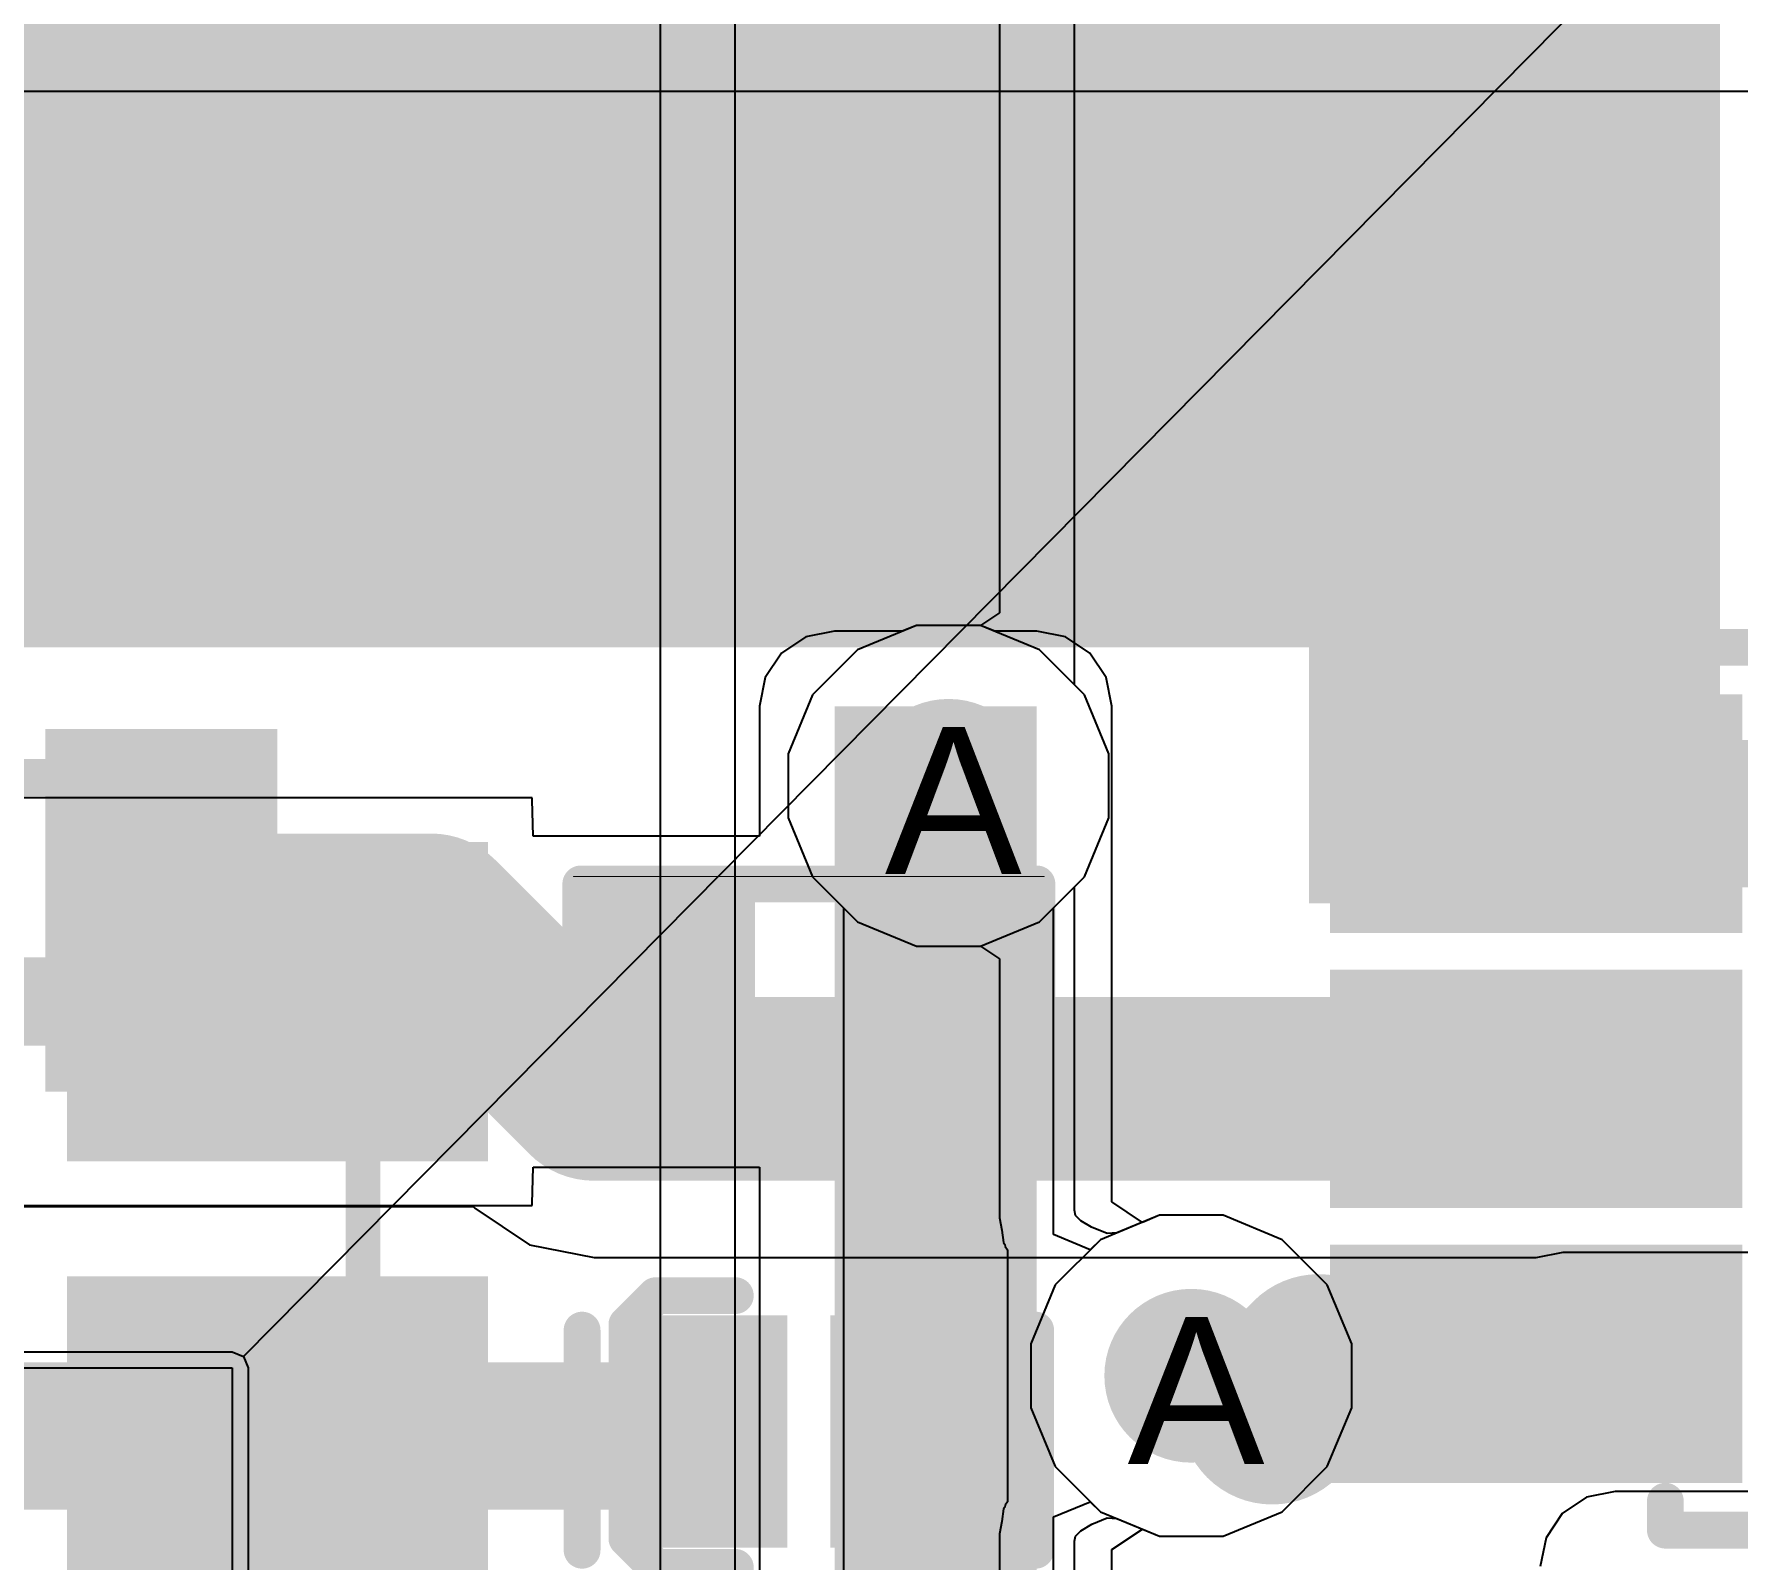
# Model space of a CAD drawing. Header units: inches. Extents: x 0 to 5271, y 0 to 5417.
# Drawn here: x 5.66 to 11.54, y 89.84 to 95.11 of the extents above; entities that cross this region are included whole.
import ezdxf

# ---------------------------------------------------------------- set-up
doc = ezdxf.new("R2010")
doc.units = ezdxf.units.IN
for name, color, linetype in [('Bottom Layer', 5, 'Continuous'), ('Bottom Overlay', 54, 'Continuous'), ('Bottom Paste', 16, 'Continuous'), ('Bottom Solder', 6, 'Continuous'), ('Drill Drawing', 1, 'Continuous'), ('L2_GND1', 16, 'Continuous'), ('L3_SIG1', 76, 'Continuous'), ('L4_PWR', 90, 'Continuous'), ('L5_GND2', 156, 'Continuous'), ('L6_SIG2', 130, 'Continuous'), ('L7_GND3', 216, 'Continuous'), ('Top Layer', 1, 'Continuous'), ('Top Overlay', 2, 'Continuous'), ('Top Paste', 8, 'Continuous'), ('Top Solder', 216, 'Continuous'), ('Via Holes', 16, 'Continuous')]:
    doc.layers.add(name, color=color, linetype=linetype)
doc.styles.add('Arial', font='', dxfattribs={"height": 0.2})
doc.styles.get('Arial').set_extended_font_data('Arial')

# ---------------------------------------------------------------- blocks, each defined once
blk = doc.blocks.new('R___0402_44')
at = {"layer": 'Top Layer'}
for points in [[(-0.6985, -0.3175), (-0.6985, 0.3175), (-0.2413, 0.3175), (-0.2413, -0.3175)], [(0.2413, -0.3175), (0.2413, 0.3175), (0.6985, 0.3175), (0.6985, -0.3175)]]:
    blk.add_hatch(color=1, dxfattribs=at).paths.add_polyline_path(points)
at = {"layer": 'Top Paste'}
for points in [[(-0.6985, -0.3175), (-0.6985, 0.3175), (-0.2413, 0.3175), (-0.2413, -0.3175)], [(0.2413, -0.3175), (0.2413, 0.3175), (0.6985, 0.3175), (0.6985, -0.3175)]]:
    blk.add_hatch(color=8, dxfattribs=at).paths.add_polyline_path(points)
at = {"layer": 'Top Solder'}
for points in [[(-0.7535, -0.3725), (-0.7535, 0.3725), (-0.1863, 0.3725), (-0.1863, -0.3725)], [(0.1863, -0.3725), (0.1863, 0.3725), (0.7535, 0.3725), (0.7535, -0.3725)]]:
    blk.add_hatch(color=216, dxfattribs=at).paths.add_polyline_path(points)
at = {"layer": 'Top Overlay'}
for points in [[(0.7874, 0.4064, 0.127, 0.127, 0), (-0.7874, 0.4064, 0.127, 0.127, 0)], [(-0.7874, 0.4064, 0.127, 0.127, 0), (-0.7874, -0.4064, 0.127, 0.127, 0)], [(0.7874, 0.4064, 0.127, 0.127, 0), (0.7874, -0.4064, 0.127, 0.127, 0)], [(0.7874, -0.4064, 0.127, 0.127, 0), (-0.7874, -0.4064, 0.127, 0.127, 0)], [(0.8128, -0.4318, 0.00323, 0.00323, 0), (-0.8128, -0.4318, 0.00323, 0.00323, 0)]]:
    blk.add_lwpolyline(points, format="xyseb", dxfattribs=at)
for points in [[(-0.8192, 0.4064, 0.0635, 0.0635, 1), (-0.7557, 0.4064, 0.0635, 0.0635, 1)], [(-0.8192, 0.4064, 0.0635, 0.0635, 1), (-0.7557, 0.4064, 0.0635, 0.0635, 1)], [(0.7556, 0.4064, 0.0635, 0.0635, 1), (0.8191, 0.4064, 0.0635, 0.0635, 1)], [(0.7556, 0.4064, 0.0635, 0.0635, 1), (0.8191, 0.4064, 0.0635, 0.0635, 1)], [(-0.8192, -0.4064, 0.0635, 0.0635, 1), (-0.7557, -0.4064, 0.0635, 0.0635, 1)], [(-0.8192, -0.4064, 0.0635, 0.0635, 1), (-0.7557, -0.4064, 0.0635, 0.0635, 1)], [(0.7556, -0.4064, 0.0635, 0.0635, 1), (0.8191, -0.4064, 0.0635, 0.0635, 1)], [(0.7556, -0.4064, 0.0635, 0.0635, 1), (0.8191, -0.4064, 0.0635, 0.0635, 1)], [(-0.8136, -0.4318, 0.00161, 0.00161, 1), (-0.812, -0.4318, 0.00161, 0.00161, 1)], [(0.812, -0.4318, 0.00161, 0.00161, 1), (0.8136, -0.4318, 0.00161, 0.00161, 1)]]:
    blk.add_lwpolyline(points, format="xyseb", close=True, dxfattribs=at)
blk = doc.blocks.new('DFN1006_2L__B__D____________102')
at = {"layer": 'Top Layer'}
for points in [[(-0.525, 0.35), (-0.125, 0.35), (-0.125, -0.35), (-0.525, -0.35)], [(0.125, 0.35), (0.525, 0.35), (0.525, -0.35), (0.125, -0.35)]]:
    blk.add_hatch(color=1, dxfattribs=at).paths.add_polyline_path(points)
at = {"layer": 'Top Paste'}
for points in [[(-0.525, 0.35), (-0.125, 0.35), (-0.125, -0.35), (-0.525, -0.35)], [(0.125, 0.35), (0.525, 0.35), (0.525, -0.35), (0.125, -0.35)]]:
    blk.add_hatch(color=8, dxfattribs=at).paths.add_polyline_path(points)
at = {"layer": 'Top Solder'}
for points in [[(-0.5758, 0.4008), (-0.0742, 0.4008), (-0.0742, -0.4008), (-0.5758, -0.4008)], [(0.0742, 0.4008), (0.5758, 0.4008), (0.5758, -0.4008), (0.0742, -0.4008)]]:
    blk.add_hatch(color=216, dxfattribs=at).paths.add_polyline_path(points)
at = {"layer": 'Top Overlay'}
for points in [[(-0.6283, 0.3692, 0.127, 0.127, 0), (-0.5283, 0.4692, 0.127, 0.127, 0)], [(-0.5283, 0.4692, 0.127, 0.127, 0), (-0.4983, 0.4692, 0.127, 0.127, 0)], [(-0.4983, 0.4692, 0.127, 0.127, 0), (-0.254, 0.4692, 0.127, 0.127, 0)], [(0.254, 0.4692, 0.127, 0.127, 0), (0.4984, 0.4692, 0.127, 0.127, 0)], [(0.4984, 0.4692, 0.127, 0.127, 0), (0.5284, 0.4692, 0.127, 0.127, 0)], [(0.5284, 0.4692, 0.127, 0.127, 0), (0.6284, 0.3692, 0.127, 0.127, 0)], [(-0.7829, -0.41, 0.127, 0.127, 0), (-0.7829, 0.3501, 0.127, 0.127, 0)], [(-0.6283, -0.3691, 0.127, 0.127, 0), (-0.6283, 0.3692, 0.127, 0.127, 0)], [(0.6284, -0.3691, 0.127, 0.127, 0), (0.6284, 0.3692, 0.127, 0.127, 0)], [(0.783, -0.41, 0.127, 0.127, 0), (0.783, 0.3501, 0.127, 0.127, 0)], [(-0.6283, -0.3691, 0.127, 0.127, 0), (-0.5283, -0.4691, 0.127, 0.127, 0)], [(0.5284, -0.4691, 0.127, 0.127, 0), (0.6284, -0.3691, 0.127, 0.127, 0)], [(-0.5283, -0.4691, 0.127, 0.127, 0), (-0.254, -0.4691, 0.127, 0.127, 0)], [(0.254, -0.4691, 0.127, 0.127, 0), (0.5284, -0.4691, 0.127, 0.127, 0)]]:
    blk.add_lwpolyline(points, format="xyseb", dxfattribs=at)
for points in [[(-0.56, 0.4692, 0.0635, 0.0635, 1), (-0.4965, 0.4692, 0.0635, 0.0635, 1)], [(-0.56, 0.4692, 0.0635, 0.0635, 1), (-0.4965, 0.4692, 0.0635, 0.0635, 1)], [(-0.5301, 0.4692, 0.0635, 0.0635, 1), (-0.4666, 0.4692, 0.0635, 0.0635, 1)], [(-0.5301, 0.4692, 0.0635, 0.0635, 1), (-0.4666, 0.4692, 0.0635, 0.0635, 1)], [(-0.2857, 0.4692, 0.0635, 0.0635, 1), (-0.2222, 0.4692, 0.0635, 0.0635, 1)], [(0.2223, 0.4692, 0.0635, 0.0635, 1), (0.2858, 0.4692, 0.0635, 0.0635, 1)], [(0.4666, 0.4692, 0.0635, 0.0635, 1), (0.5301, 0.4692, 0.0635, 0.0635, 1)], [(0.4666, 0.4692, 0.0635, 0.0635, 1), (0.5301, 0.4692, 0.0635, 0.0635, 1)], [(0.4966, 0.4692, 0.0635, 0.0635, 1), (0.5601, 0.4692, 0.0635, 0.0635, 1)], [(0.4966, 0.4692, 0.0635, 0.0635, 1), (0.5601, 0.4692, 0.0635, 0.0635, 1)], [(-0.8147, 0.3501, 0.0635, 0.0635, 1), (-0.7512, 0.3501, 0.0635, 0.0635, 1)], [(-0.6601, 0.3692, 0.0635, 0.0635, 1), (-0.5966, 0.3692, 0.0635, 0.0635, 1)], [(-0.6601, 0.3692, 0.0635, 0.0635, 1), (-0.5966, 0.3692, 0.0635, 0.0635, 1)], [(0.5966, 0.3692, 0.0635, 0.0635, 1), (0.6601, 0.3692, 0.0635, 0.0635, 1)], [(0.5966, 0.3692, 0.0635, 0.0635, 1), (0.6601, 0.3692, 0.0635, 0.0635, 1)], [(0.7512, 0.3501, 0.0635, 0.0635, 1), (0.8147, 0.3501, 0.0635, 0.0635, 1)], [(-0.8147, -0.41, 0.0635, 0.0635, 1), (-0.7512, -0.41, 0.0635, 0.0635, 1)], [(-0.6601, -0.3691, 0.0635, 0.0635, 1), (-0.5966, -0.3691, 0.0635, 0.0635, 1)], [(-0.6601, -0.3691, 0.0635, 0.0635, 1), (-0.5966, -0.3691, 0.0635, 0.0635, 1)], [(0.5966, -0.3691, 0.0635, 0.0635, 1), (0.6601, -0.3691, 0.0635, 0.0635, 1)], [(0.5966, -0.3691, 0.0635, 0.0635, 1), (0.6601, -0.3691, 0.0635, 0.0635, 1)], [(0.7512, -0.41, 0.0635, 0.0635, 1), (0.8147, -0.41, 0.0635, 0.0635, 1)], [(-0.56, -0.4691, 0.0635, 0.0635, 1), (-0.4965, -0.4691, 0.0635, 0.0635, 1)], [(-0.56, -0.4691, 0.0635, 0.0635, 1), (-0.4965, -0.4691, 0.0635, 0.0635, 1)], [(-0.2857, -0.4691, 0.0635, 0.0635, 1), (-0.2222, -0.4691, 0.0635, 0.0635, 1)], [(0.2223, -0.4691, 0.0635, 0.0635, 1), (0.2858, -0.4691, 0.0635, 0.0635, 1)], [(0.4966, -0.4691, 0.0635, 0.0635, 1), (0.5601, -0.4691, 0.0635, 0.0635, 1)], [(0.4966, -0.4691, 0.0635, 0.0635, 1), (0.5601, -0.4691, 0.0635, 0.0635, 1)]]:
    blk.add_lwpolyline(points, format="xyseb", close=True, dxfattribs=at)
blk = doc.blocks.new('P____PAK_SO_8_B_128')
at = {"layer": 'Bottom Layer'}
blk.add_hatch(color=5, dxfattribs=at).paths.add_polyline_path([(-2.5377, 1.555), (-2.5377, 2.255), (-1.3877, 2.255), (-1.3877, 1.555)])
at = {"layer": 'Bottom Paste'}
blk.add_hatch(color=16, dxfattribs=at).paths.add_polyline_path([(-2.5377, 1.555), (-2.5377, 2.255), (-1.3877, 2.255), (-1.3877, 1.555)])
at = {"layer": 'Bottom Solder'}
blk.add_hatch(color=6, dxfattribs=at).paths.add_polyline_path([(-2.5885, 1.5042), (-2.5885, 2.3058), (-1.3369, 2.3058), (-1.3369, 1.5042)])
at = {"layer": 'Bottom Layer'}
for p, q in [((-0.3825, -2.15), (-0.3825, 2.15)), ((-0.3825, 2.15), (2.6675, 2.15))]:
    blk.add_line(p, q, dxfattribs=at)
at = {"layer": 'Bottom Overlay'}
for points in [[(2.8534, 2.601, 0.12, 0.12, 0), (-1.4468, 2.601, 0.12, 0.12, 0)], [(-1.4468, 2.4003, 0.12, 0.12, 0), (-1.4468, 2.601, 0.12, 0.12, 0)]]:
    blk.add_lwpolyline(points, format="xyseb", dxfattribs=at)
for points in [[(-1.4768, 2.601, 0.06, 0.06, 1), (-1.4168, 2.601, 0.06, 0.06, 1)], [(-1.4768, 2.601, 0.06, 0.06, 1), (-1.4168, 2.601, 0.06, 0.06, 1)], [(-1.4768, 2.4003, 0.06, 0.06, 1), (-1.4168, 2.4003, 0.06, 0.06, 1)]]:
    blk.add_lwpolyline(points, format="xyseb", close=True, dxfattribs=at)
at = {"layer": 'Bottom Solder'}
for p, q in [((-0.4214, 2.1889), (-5326.4687, 5267.0555)), ((-0.4375, 2.15), (-0.4214, 2.1889)), ((-0.4214, 2.1889), (-0.3825, 2.205)), ((-0.3825, 2.205), (2.6125, 2.205)), ((-0.4375, -2.15), (-0.4375, 2.15))]:
    blk.add_line(p, q, dxfattribs=at)
blk = doc.blocks.new('TS_1185EC_C_D_B__210')
at = {"layer": 'Top Layer'}
for points in [[(-2.55, 1.2), (-1.3, 1.2), (-1.3, 0.3), (-2.55, 0.3)], [(1.3, 1.2), (2.55, 1.2), (2.55, 0.3), (1.3, 0.3)], [(-2.55, -0.3), (-1.3, -0.3), (-1.3, -1.2), (-2.55, -1.2)], [(1.3, -0.3), (2.55, -0.3), (2.55, -1.2), (1.3, -1.2)]]:
    blk.add_hatch(color=1, dxfattribs=at).paths.add_polyline_path(points)
at = {"layer": 'Top Paste'}
for points in [[(-2.55, 1.2), (-1.3, 1.2), (-1.3, 0.3), (-2.55, 0.3)], [(1.3, 1.2), (2.55, 1.2), (2.55, 0.3), (1.3, 0.3)], [(-2.55, -0.3), (-1.3, -0.3), (-1.3, -1.2), (-2.55, -1.2)], [(1.3, -0.3), (2.55, -0.3), (2.55, -1.2), (1.3, -1.2)]]:
    blk.add_hatch(color=8, dxfattribs=at).paths.add_polyline_path(points)
at = {"layer": 'Top Solder'}
for points in [[(-2.6516, 1.3016), (-1.1984, 1.3016), (-1.1984, 0.1984), (-2.6516, 0.1984)], [(1.1984, 1.3016), (2.6516, 1.3016), (2.6516, 0.1984), (1.1984, 0.1984)], [(-2.6516, -0.1984), (-1.1984, -0.1984), (-1.1984, -1.3016), (-2.6516, -1.3016)], [(1.1984, -0.1984), (2.6516, -0.1984), (2.6516, -1.3016), (1.1984, -1.3016)]]:
    blk.add_hatch(color=216, dxfattribs=at).paths.add_polyline_path(points)
at = {"layer": 'Top Overlay'}
for points in [[(-1.778, 1.524, 0.127, 0.127, 0), (1.778, 1.524, 0.127, 0.127, 0)], [(-2.8448, 0.8636, 0.127, 0.127, 0), (-2.7178, 0.7366, 0.127, 0.127, 0)], [(-2.8448, 0.6096, 0.127, 0.127, 0), (-2.8448, 0.8636, 0.127, 0.127, 0)], [(-2.8448, 0.6096, 0.127, 0.127, 0), (-2.7178, 0.7366, 0.127, 0.127, 0)], [(-1.778, -1.524, 0.127, 0.127, 0), (1.778, -1.524, 0.127, 0.127, 0)]]:
    blk.add_lwpolyline(points, format="xyseb", dxfattribs=at)
for points in [[(-1.8098, 1.524, 0.0635, 0.0635, 1), (-1.7463, 1.524, 0.0635, 0.0635, 1)], [(1.7462, 1.524, 0.0635, 0.0635, 1), (1.8097, 1.524, 0.0635, 0.0635, 1)], [(-2.8766, 0.8636, 0.0635, 0.0635, 1), (-2.8131, 0.8636, 0.0635, 0.0635, 1)], [(-2.8766, 0.8636, 0.0635, 0.0635, 1), (-2.8131, 0.8636, 0.0635, 0.0635, 1)], [(-2.7496, 0.7366, 0.0635, 0.0635, 1), (-2.6861, 0.7366, 0.0635, 0.0635, 1)], [(-2.7496, 0.7366, 0.0635, 0.0635, 1), (-2.6861, 0.7366, 0.0635, 0.0635, 1)], [(-2.8766, 0.6096, 0.0635, 0.0635, 1), (-2.8131, 0.6096, 0.0635, 0.0635, 1)], [(-2.8766, 0.6096, 0.0635, 0.0635, 1), (-2.8131, 0.6096, 0.0635, 0.0635, 1)], [(-1.8098, -1.524, 0.0635, 0.0635, 1), (-1.7463, -1.524, 0.0635, 0.0635, 1)], [(1.7462, -1.524, 0.0635, 0.0635, 1), (1.8097, -1.524, 0.0635, 0.0635, 1)]]:
    blk.add_lwpolyline(points, format="xyseb", close=True, dxfattribs=at)
blk = doc.blocks.new('SOT_23_6_B_269')
at = {"layer": 'Bottom Layer'}
for points in [[(-1.92, 1.26), (-0.7, 1.26), (-0.7, 0.64), (-1.92, 0.64)], [(0.7, 1.26), (1.92, 1.26), (1.92, 0.64), (0.7, 0.64)], [(-1.92, 0.31), (-0.7, 0.31), (-0.7, -0.31), (-1.92, -0.31)], [(0.7, 0.31), (1.92, 0.31), (1.92, -0.31), (0.7, -0.31)], [(-1.92, -0.64), (-0.7, -0.64), (-0.7, -1.26), (-1.92, -1.26)], [(0.7, -0.64), (1.92, -0.64), (1.92, -1.26), (0.7, -1.26)]]:
    blk.add_hatch(color=5, dxfattribs=at).paths.add_polyline_path(points)
at = {"layer": 'Bottom Paste'}
for points in [[(-1.92, 1.26), (-0.7, 1.26), (-0.7, 0.64), (-1.92, 0.64)], [(0.7, 1.26), (1.92, 1.26), (1.92, 0.64), (0.7, 0.64)], [(-1.92, 0.31), (-0.7, 0.31), (-0.7, -0.31), (-1.92, -0.31)], [(0.7, 0.31), (1.92, 0.31), (1.92, -0.31), (0.7, -0.31)], [(-1.92, -0.64), (-0.7, -0.64), (-0.7, -1.26), (-1.92, -1.26)], [(0.7, -0.64), (1.92, -0.64), (1.92, -1.26), (0.7, -1.26)]]:
    blk.add_hatch(color=16, dxfattribs=at).paths.add_polyline_path(points)
at = {"layer": 'Bottom Solder'}
for points in [[(-2.0216, 1.3616), (-0.5984, 1.3616), (-0.5984, 0.5384), (-2.0216, 0.5384)], [(0.5984, 1.3616), (2.0216, 1.3616), (2.0216, 0.5384), (0.5984, 0.5384)], [(-2.0216, 0.4116), (-0.5984, 0.4116), (-0.5984, -0.4116), (-2.0216, -0.4116)], [(0.5984, 0.4116), (2.0216, 0.4116), (2.0216, -0.4116), (0.5984, -0.4116)], [(-2.0216, -0.5384), (-0.5984, -0.5384), (-0.5984, -1.3616), (-2.0216, -1.3616)], [(0.5984, -0.5384), (2.0216, -0.5384), (2.0216, -1.3616), (0.5984, -1.3616)]]:
    blk.add_hatch(color=6, dxfattribs=at).paths.add_polyline_path(points)
at = {"layer": 'Bottom Overlay'}
for points in [[(0.8636, 1.524, 0.127, 0.127, 0), (-0.889, 1.524, 0.127, 0.127, 0)], [(-0.889, 1.524, 0.127, 0.127, 0), (-0.889, 1.424, 0.127, 0.127, 0)], [(0.8636, 1.524, 0.127, 0.127, 0), (0.8636, 1.424, 0.127, 0.127, 0)], [(-2.0574, -0.9652, 0.127, 0.127, 0), (-2.1844, -0.8382, 0.127, 0.127, 0)], [(-2.1844, -0.8382, 0.127, 0.127, 0), (-2.1844, -1.0922, 0.127, 0.127, 0)], [(-2.0574, -0.9652, 0.127, 0.127, 0), (-2.1844, -1.0922, 0.127, 0.127, 0)], [(-0.889, -1.424, 0.127, 0.127, 0), (-0.889, -1.524, 0.127, 0.127, 0)], [(0.8636, -1.424, 0.127, 0.127, 0), (0.8636, -1.524, 0.127, 0.127, 0)], [(0.8636, -1.524, 0.127, 0.127, 0), (-0.889, -1.524, 0.127, 0.127, 0)]]:
    blk.add_lwpolyline(points, format="xyseb", dxfattribs=at)
for points in [[(-0.9208, 1.524, 0.0635, 0.0635, 1), (-0.8573, 1.524, 0.0635, 0.0635, 1)], [(-0.9208, 1.524, 0.0635, 0.0635, 1), (-0.8573, 1.524, 0.0635, 0.0635, 1)], [(0.8318, 1.524, 0.0635, 0.0635, 1), (0.8953, 1.524, 0.0635, 0.0635, 1)], [(0.8318, 1.524, 0.0635, 0.0635, 1), (0.8953, 1.524, 0.0635, 0.0635, 1)], [(-0.9208, 1.424, 0.0635, 0.0635, 1), (-0.8573, 1.424, 0.0635, 0.0635, 1)], [(0.8318, 1.424, 0.0635, 0.0635, 1), (0.8953, 1.424, 0.0635, 0.0635, 1)], [(-2.2162, -0.8382, 0.0635, 0.0635, 1), (-2.1527, -0.8382, 0.0635, 0.0635, 1)], [(-2.2162, -0.8382, 0.0635, 0.0635, 1), (-2.1527, -0.8382, 0.0635, 0.0635, 1)], [(-2.0892, -0.9652, 0.0635, 0.0635, 1), (-2.0257, -0.9652, 0.0635, 0.0635, 1)], [(-2.0892, -0.9652, 0.0635, 0.0635, 1), (-2.0257, -0.9652, 0.0635, 0.0635, 1)], [(-2.2162, -1.0922, 0.0635, 0.0635, 1), (-2.1527, -1.0922, 0.0635, 0.0635, 1)], [(-2.2162, -1.0922, 0.0635, 0.0635, 1), (-2.1527, -1.0922, 0.0635, 0.0635, 1)], [(-0.9208, -1.424, 0.0635, 0.0635, 1), (-0.8573, -1.424, 0.0635, 0.0635, 1)], [(0.8318, -1.424, 0.0635, 0.0635, 1), (0.8953, -1.424, 0.0635, 0.0635, 1)], [(-0.9208, -1.524, 0.0635, 0.0635, 1), (-0.8573, -1.524, 0.0635, 0.0635, 1)], [(-0.9208, -1.524, 0.0635, 0.0635, 1), (-0.8573, -1.524, 0.0635, 0.0635, 1)], [(0.8318, -1.524, 0.0635, 0.0635, 1), (0.8953, -1.524, 0.0635, 0.0635, 1)], [(0.8318, -1.524, 0.0635, 0.0635, 1), (0.8953, -1.524, 0.0635, 0.0635, 1)]]:
    blk.add_lwpolyline(points, format="xyseb", close=True, dxfattribs=at)
blk = doc.blocks.new('CAP_0805_B_317')
at = {"layer": 'Bottom Layer'}
for points in [[(-1.524, 0.762), (-0.508, 0.762), (-0.508, -0.762), (-1.524, -0.762)], [(0.508, 0.762), (1.524, 0.762), (1.524, -0.762), (0.508, -0.762)]]:
    blk.add_hatch(color=5, dxfattribs=at).paths.add_polyline_path(points)
at = {"layer": 'Bottom Paste'}
for points in [[(-1.524, 0.762), (-0.508, 0.762), (-0.508, -0.762), (-1.524, -0.762)], [(0.508, 0.762), (1.524, 0.762), (1.524, -0.762), (0.508, -0.762)]]:
    blk.add_hatch(color=16, dxfattribs=at).paths.add_polyline_path(points)
at = {"layer": 'Bottom Solder'}
for points in [[(-1.594, 0.832), (-0.438, 0.832), (-0.438, -0.832), (-1.594, -0.832)], [(0.438, 0.832), (1.594, 0.832), (1.594, -0.832), (0.438, -0.832)]]:
    blk.add_hatch(color=6, dxfattribs=at).paths.add_polyline_path(points)
at = {"layer": 'Bottom Overlay'}
for points in [[(-1.6256, 0.8636, 0.127, 0.127, 0), (-1.6256, -0.8636, 0.127, 0.127, 0)], [(-0.6096, 0.8636, 0.127, 0.127, 0), (-1.6256, 0.8636, 0.127, 0.127, 0)], [(1.6256, 0.8636, 0.127, 0.127, 0), (0.6096, 0.8636, 0.127, 0.127, 0)], [(1.6256, 0.8636, 0.127, 0.127, 0), (1.6256, -0.8636, 0.127, 0.127, 0)], [(-0.6096, -0.8636, 0.127, 0.127, 0), (-1.6256, -0.8636, 0.127, 0.127, 0)], [(1.6256, -0.8636, 0.127, 0.127, 0), (0.6096, -0.8636, 0.127, 0.127, 0)]]:
    blk.add_lwpolyline(points, format="xyseb", dxfattribs=at)
for points in [[(-1.6573, 0.8636, 0.0635, 0.0635, 1), (-1.5938, 0.8636, 0.0635, 0.0635, 1)], [(-1.6573, 0.8636, 0.0635, 0.0635, 1), (-1.5938, 0.8636, 0.0635, 0.0635, 1)], [(-0.6413, 0.8636, 0.0635, 0.0635, 1), (-0.5778, 0.8636, 0.0635, 0.0635, 1)], [(0.5779, 0.8636, 0.0635, 0.0635, 1), (0.6414, 0.8636, 0.0635, 0.0635, 1)], [(1.5939, 0.8636, 0.0635, 0.0635, 1), (1.6574, 0.8636, 0.0635, 0.0635, 1)], [(1.5939, 0.8636, 0.0635, 0.0635, 1), (1.6574, 0.8636, 0.0635, 0.0635, 1)], [(-1.6573, -0.8636, 0.0635, 0.0635, 1), (-1.5938, -0.8636, 0.0635, 0.0635, 1)], [(-1.6573, -0.8636, 0.0635, 0.0635, 1), (-1.5938, -0.8636, 0.0635, 0.0635, 1)], [(-0.6413, -0.8636, 0.0635, 0.0635, 1), (-0.5778, -0.8636, 0.0635, 0.0635, 1)], [(0.5779, -0.8636, 0.0635, 0.0635, 1), (0.6414, -0.8636, 0.0635, 0.0635, 1)], [(1.5939, -0.8636, 0.0635, 0.0635, 1), (1.6574, -0.8636, 0.0635, 0.0635, 1)], [(1.5939, -0.8636, 0.0635, 0.0635, 1), (1.6574, -0.8636, 0.0635, 0.0635, 1)]]:
    blk.add_lwpolyline(points, format="xyseb", close=True, dxfattribs=at)
blk = doc.blocks.new('SMB_B__D___________B_562')
at = {"layer": 'Bottom Layer'}
blk.add_hatch(color=5, dxfattribs=at).paths.add_polyline_path([(3.7, 1.2), (3.7, -1.2), (0.9, -1.2), (0.9, 1.2)])
at = {"layer": 'Bottom Paste'}
blk.add_hatch(color=16, dxfattribs=at).paths.add_polyline_path([(3.7, 1.2), (3.7, -1.2), (0.9, -1.2), (0.9, 1.2)])
at = {"layer": 'Bottom Solder'}
blk.add_hatch(color=6, dxfattribs=at).paths.add_polyline_path([(3.8016, 1.3016), (3.8016, -1.3016), (0.7984, -1.3016), (0.7984, 1.3016)])
at = {"layer": 'Bottom Overlay'}
for points in [[(2.3876, 1.8542, 0.127, 0.127, 0), (-2.2098, 1.8542, 0.127, 0.127, 0)], [(2.3902, 1.397, 0.127, 0.127, 0), (2.3902, 1.8542, 0.127, 0.127, 0)], [(2.3902, -1.8542, 0.127, 0.127, 0), (2.3902, -1.397, 0.127, 0.127, 0)], [(2.3876, -1.8542, 0.127, 0.127, 0), (-2.2098, -1.8542, 0.127, 0.127, 0)]]:
    blk.add_lwpolyline(points, format="xyseb", dxfattribs=at)
for points in [[(2.3558, 1.8542, 0.0635, 0.0635, 1), (2.4193, 1.8542, 0.0635, 0.0635, 1)], [(2.3584, 1.8542, 0.0635, 0.0635, 1), (2.4219, 1.8542, 0.0635, 0.0635, 1)], [(2.3584, 1.397, 0.0635, 0.0635, 1), (2.4219, 1.397, 0.0635, 0.0635, 1)], [(2.3584, -1.397, 0.0635, 0.0635, 1), (2.4219, -1.397, 0.0635, 0.0635, 1)], [(2.3558, -1.8542, 0.0635, 0.0635, 1), (2.4193, -1.8542, 0.0635, 0.0635, 1)], [(2.3584, -1.8542, 0.0635, 0.0635, 1), (2.4219, -1.8542, 0.0635, 0.0635, 1)]]:
    blk.add_lwpolyline(points, format="xyseb", close=True, dxfattribs=at)

msp = doc.modelspace()

# ---------------------------------------------------------------- hatches: boundary and pattern name
at = {"layer": 'Bottom Layer'}
for points in [[(10.0584, 92.1054), (11.4778, 92.1054), (11.4778, 97.2014), (10.0584, 97.2014)], [(1.936, 93.1164), (11.4359, 93.1164), (11.4359, 97.1506), (1.936, 97.1506)], [(4.826, 92.9894), (10.5842, 92.9894), (10.5842, 94.1551), (4.826, 94.1551)]]:
    msp.add_hatch(color=5, dxfattribs=at).paths.add_polyline_path(points)
h = msp.add_hatch(color=5, dxfattribs=at)
edge = h.paths.add_edge_path()
edge.add_arc((8.8138, 92.5116), 0.3, 0, 360)
h = msp.add_hatch(color=5, dxfattribs=at)
edge = h.paths.add_edge_path()
edge.add_arc((9.6519, 90.4746), 0.3, 0, 360)
at = {"layer": 'L2_GND1'}
h = msp.add_hatch(color=16, dxfattribs=at)
edge = h.paths.add_edge_path()
edge.add_arc((8.8138, 92.5116), 0.3, 0, 360)
h = msp.add_hatch(color=16, dxfattribs=at)
edge = h.paths.add_edge_path()
edge.add_arc((9.6519, 90.4746), 0.3, 0, 360)
at = {"layer": 'L3_SIG1'}
h = msp.add_hatch(color=76, dxfattribs=at)
edge = h.paths.add_edge_path()
edge.add_arc((8.8138, 92.5116), 0.3, 0, 360)
h = msp.add_hatch(color=76, dxfattribs=at)
edge = h.paths.add_edge_path()
edge.add_arc((9.6519, 90.4746), 0.3, 0, 360)
at = {"layer": 'L4_PWR'}
h = msp.add_hatch(color=90, dxfattribs=at)
edge = h.paths.add_edge_path()
edge.add_arc((8.8138, 92.5116), 0.3, 0, 360)
h = msp.add_hatch(color=90, dxfattribs=at)
edge = h.paths.add_edge_path()
edge.add_arc((9.6519, 90.4746), 0.3, 0, 360)
at = {"layer": 'L5_GND2'}
h = msp.add_hatch(color=156, dxfattribs=at)
edge = h.paths.add_edge_path()
edge.add_arc((8.8138, 92.5116), 0.3, 0, 360)
h = msp.add_hatch(color=156, dxfattribs=at)
edge = h.paths.add_edge_path()
edge.add_arc((9.6519, 90.4746), 0.3, 0, 360)
at = {"layer": 'L6_SIG2'}
h = msp.add_hatch(color=130, dxfattribs=at)
edge = h.paths.add_edge_path()
edge.add_arc((8.8138, 92.5116), 0.3, 0, 360)
h = msp.add_hatch(color=130, dxfattribs=at)
edge = h.paths.add_edge_path()
edge.add_arc((9.6519, 90.4746), 0.3, 0, 360)
at = {"layer": 'L7_GND3'}
h = msp.add_hatch(color=216, dxfattribs=at)
edge = h.paths.add_edge_path()
edge.add_arc((8.8138, 92.5116), 0.3, 0, 360)
h = msp.add_hatch(color=216, dxfattribs=at)
edge = h.paths.add_edge_path()
edge.add_arc((9.6519, 90.4746), 0.3, 0, 360)
at = {"layer": 'Top Layer'}
msp.add_hatch(color=1, dxfattribs=at).paths.add_polyline_path([(8.4206, 87.6637), (9.1186, 87.6637), (9.1186, 92.7862), (8.4206, 92.7862)])
h = msp.add_hatch(color=1, dxfattribs=at)
edge = h.paths.add_edge_path()
edge.add_arc((8.8138, 92.5116), 0.3, 0, 360)
h = msp.add_hatch(color=1, dxfattribs=at)
edge = h.paths.add_edge_path()
edge.add_arc((9.6519, 90.4746), 0.3, 0, 360)
at = {"layer": 'Via Holes'}
h = msp.add_hatch(color=7, dxfattribs=at)
edge = h.paths.add_edge_path()
edge.add_arc((8.8138, 92.5116), 0.15, 0, 360)
h = msp.add_hatch(color=7, dxfattribs=at)
edge = h.paths.add_edge_path()
edge.add_arc((9.6519, 90.4746), 0.15, 0, 360)

# ---------------------------------------------------------------- linework, layer by layer
at = {"layer": 'Bottom Layer'}
for p, q in [((1.27, 91.0594), (7.1736, 91.0583)), ((7.1736, 91.0583), (7.1785, 91.0534)), ((7.1785, 91.0534), (7.3675, 90.9271)), ((7.3675, 90.9271), (7.5905, 90.8827)), ((10.8424, 90.8827), (10.9364, 90.9014)), ((10.9364, 90.9014), (11.6345, 90.9014)), ((7.5905, 90.8827), (10.8424, 90.8827))]:
    msp.add_line(p, q, dxfattribs=at)
for points in [[(7.1058, 93.8412, 0.508, 0.508, 0), (8.0518, 94.7872, 0.508, 0.508, 0)], [(8.0518, 94.7872, 0.508, 0.508, 0), (8.0518, 94.8042, 0.508, 0.508, 0)], [(10.8424, 92.4154, 0.508, 0.508, 0), (11.8548, 92.4154, 0.508, 0.508, 0)], [(6.096, 92.0619, 0.635, 0.635, 0), (6.096, 92.0819, 0.635, 0.635, 0)], [(6.096, 92.0619, 0.635, 0.635, 0), (6.1285, 92.0294, 0.635, 0.635, 0)], [(6.1285, 92.0294, 0.635, 0.635, 0), (7.0265, 92.0294, 0.635, 0.635, 0)], [(7.0265, 92.0294, 0.635, 0.635, 0), (7.5905, 91.4654, 0.635, 0.635, 0)], [(7.5905, 91.4654, 0.635, 0.635, 0), (10.8424, 91.4654, 0.635, 0.635, 0)], [(9.9313, 90.3476, 0.635, 0.635, 0), (10.0916, 90.5079, 0.635, 0.635, 0)]]:
    msp.add_lwpolyline(points, format="xyseb", dxfattribs=at)
for points in [[(7.9248, 94.8042, 0.254, 0.254, 1), (8.1788, 94.8042, 0.254, 0.254, 1)], [(7.9248, 94.7872, 0.254, 0.254, 1), (8.1788, 94.7872, 0.254, 0.254, 1)], [(7.9248, 94.7872, 0.254, 0.254, 1), (8.1788, 94.7872, 0.254, 0.254, 1)], [(6.9788, 93.8412, 0.254, 0.254, 1), (7.2328, 93.8412, 0.254, 0.254, 1)], [(10.7154, 92.4154, 0.254, 0.254, 1), (10.9694, 92.4154, 0.254, 0.254, 1)], [(5.9372, 92.0819, 0.3175, 0.3175, 1), (6.2547, 92.0819, 0.3175, 0.3175, 1)], [(5.9372, 92.0619, 0.3175, 0.3175, 1), (6.2547, 92.0619, 0.3175, 0.3175, 1)], [(5.9372, 92.0619, 0.3175, 0.3175, 1), (6.2547, 92.0619, 0.3175, 0.3175, 1)], [(5.9698, 92.0294, 0.3175, 0.3175, 1), (6.2873, 92.0294, 0.3175, 0.3175, 1)], [(5.9698, 92.0294, 0.3175, 0.3175, 1), (6.2873, 92.0294, 0.3175, 0.3175, 1)], [(6.8677, 92.0294, 0.3175, 0.3175, 1), (7.1852, 92.0294, 0.3175, 0.3175, 1)], [(6.8677, 92.0294, 0.3175, 0.3175, 1), (7.1852, 92.0294, 0.3175, 0.3175, 1)], [(7.4318, 91.4654, 0.3175, 0.3175, 1), (7.7493, 91.4654, 0.3175, 0.3175, 1)], [(7.4318, 91.4654, 0.3175, 0.3175, 1), (7.7493, 91.4654, 0.3175, 0.3175, 1)], [(10.6836, 91.4654, 0.3175, 0.3175, 1), (11.0011, 91.4654, 0.3175, 0.3175, 1)], [(9.9329, 90.5079, 0.3175, 0.3175, 1), (10.2504, 90.5079, 0.3175, 0.3175, 1)], [(9.7726, 90.3476, 0.3175, 0.3175, 1), (10.0901, 90.3476, 0.3175, 0.3175, 1)]]:
    msp.add_lwpolyline(points, format="xyseb", close=True, dxfattribs=at)
at = {"layer": 'L2_GND1'}
for p, q in [((8.7036, 93.0656), (8.5, 92.9813)), ((8.924, 93.0656), (8.7036, 93.0656)), ((9.1276, 92.9813), (8.924, 93.0656)), ((8.5, 92.9813), (8.3441, 92.8254)), ((9.2835, 92.8254), (9.1276, 92.9813)), ((8.3441, 92.8254), (8.2598, 92.6218)), ((9.3678, 92.6218), (9.2835, 92.8254)), ((8.2598, 92.6218), (8.2598, 92.4014)), ((9.3678, 92.4014), (9.3678, 92.6218)), ((8.2598, 92.4014), (8.3441, 92.1978)), ((9.2835, 92.1978), (9.3678, 92.4014)), ((8.3441, 92.1978), (8.5, 92.042)), ((9.1276, 92.042), (9.2835, 92.1978)), ((8.5, 92.042), (8.7036, 91.9576)), ((8.924, 91.9576), (9.1276, 92.042)), ((8.7036, 91.9576), (8.924, 91.9576)), ((9.5417, 91.0286), (9.3381, 90.9443)), ((9.7621, 91.0286), (9.5417, 91.0286)), ((9.9658, 90.9443), (9.7621, 91.0286)), ((9.3381, 90.9443), (9.1823, 90.7884)), ((10.1216, 90.7884), (9.9658, 90.9443)), ((9.1823, 90.7884), (9.0979, 90.5848)), ((10.2059, 90.5848), (10.1216, 90.7884)), ((9.0979, 90.5848), (9.0979, 90.3644)), ((10.2059, 90.3644), (10.2059, 90.5848)), ((9.0979, 90.3644), (9.1823, 90.1608)), ((10.1216, 90.1608), (10.2059, 90.3644)), ((9.1823, 90.1608), (9.3381, 90.0049)), ((9.9658, 90.0049), (10.1216, 90.1608)), ((9.3381, 90.0049), (9.5417, 89.9206)), ((9.7621, 89.9206), (9.9658, 90.0049)), ((9.5417, 89.9206), (9.7621, 89.9206))]:
    msp.add_line(p, q, dxfattribs=at)
at = {"layer": 'L3_SIG1'}
for p, q in [((7.8183, 100.2283), (7.8183, 83.0244)), ((8.0772, 83.0244), (8.0772, 100.2283)), ((8.7036, 93.0656), (8.5, 92.9813)), ((8.924, 93.0656), (8.7036, 93.0656)), ((9.1276, 92.9813), (8.924, 93.0656)), ((8.5, 92.9813), (8.3441, 92.8254)), ((9.2835, 92.8254), (9.1276, 92.9813)), ((8.3441, 92.8254), (8.2598, 92.6218)), ((9.3678, 92.6218), (9.2835, 92.8254)), ((8.2598, 92.6218), (8.2598, 92.4014)), ((9.3678, 92.4014), (9.3678, 92.6218)), ((8.2598, 92.4014), (8.3441, 92.1978)), ((9.2835, 92.1978), (9.3678, 92.4014)), ((8.3441, 92.1978), (8.5, 92.042)), ((9.1276, 92.042), (9.2835, 92.1978)), ((8.5, 92.042), (8.7036, 91.9576)), ((8.924, 91.9576), (9.1276, 92.042)), ((8.7036, 91.9576), (8.924, 91.9576)), ((9.5417, 91.0286), (9.3381, 90.9443)), ((9.7621, 91.0286), (9.5417, 91.0286)), ((9.9658, 90.9443), (9.7621, 91.0286)), ((9.3381, 90.9443), (9.1823, 90.7884)), ((10.1216, 90.7884), (9.9658, 90.9443)), ((9.1823, 90.7884), (9.0979, 90.5848)), ((10.2059, 90.5848), (10.1216, 90.7884)), ((9.0979, 90.5848), (9.0979, 90.3644)), ((10.2059, 90.3644), (10.2059, 90.5848)), ((9.0979, 90.3644), (9.1823, 90.1608)), ((10.1216, 90.1608), (10.2059, 90.3644)), ((9.1823, 90.1608), (9.3381, 90.0049)), ((9.9658, 90.0049), (10.1216, 90.1608)), ((9.3381, 90.0049), (9.5417, 89.9206)), ((9.7621, 89.9206), (9.9658, 90.0049)), ((9.5417, 89.9206), (9.7621, 89.9206))]:
    msp.add_line(p, q, dxfattribs=at)
at = {"layer": 'L4_PWR'}
for p, q in [((9.2484, 92.8605), (9.2484, 98.7044)), ((8.9894, 98.425), (8.9894, 93.1093)), ((8.7036, 93.0656), (8.5, 92.9813)), ((8.924, 93.0656), (8.7036, 93.0656)), ((8.9894, 93.1093), (8.924, 93.0656)), ((8.5, 92.9813), (8.3441, 92.8254)), ((9.2835, 92.8254), (9.2484, 92.8605)), ((8.3441, 92.8254), (8.2598, 92.6218)), ((9.3678, 92.6218), (9.2835, 92.8254)), ((8.2598, 92.6218), (8.2598, 92.4014)), ((9.3678, 92.4014), (9.3678, 92.6218)), ((8.2598, 92.4014), (8.3441, 92.1978)), ((9.2835, 92.1978), (9.3678, 92.4014)), ((8.3441, 92.1978), (8.5, 92.042)), ((9.2484, 92.1627), (9.2835, 92.1978)), ((9.2484, 91.046), (9.2484, 92.1627)), ((8.5, 92.042), (8.7036, 91.9576)), ((8.7036, 91.9576), (8.924, 91.9576)), ((8.924, 91.9576), (8.9894, 91.9139)), ((8.9894, 91.9139), (8.9894, 91.0204)), ((8.9894, 91.0204), (8.9979, 90.9776)), ((9.2519, 91.0281), (9.2484, 91.046)), ((9.2706, 91.01), (9.2519, 91.0281)), ((9.308, 90.9877), (9.2706, 91.01)), ((9.5417, 91.0286), (9.3948, 90.9677)), ((9.7621, 91.0286), (9.5417, 91.0286)), ((9.9658, 90.9443), (9.7621, 91.0286)), ((8.9979, 90.9776), (9.0042, 90.9343)), ((9.3621, 90.9657), (9.308, 90.9877)), ((9.3948, 90.9677), (9.3621, 90.9657)), ((9.0042, 90.9343), (9.0077, 90.9282)), ((9.0077, 90.9282), (9.0091, 90.9213)), ((9.0091, 90.9213), (9.017, 90.9095)), ((9.017, 90.9095), (9.017, 90.0397)), ((10.1216, 90.7884), (9.9658, 90.9443)), ((10.2059, 90.5848), (10.1216, 90.7884)), ((10.2059, 90.3644), (10.2059, 90.5848)), ((10.1216, 90.1608), (10.2059, 90.3644)), ((9.9658, 90.0049), (10.1216, 90.1608)), ((9.0042, 90.0149), (8.9979, 89.9716)), ((9.0077, 90.021), (9.0042, 90.0149)), ((9.0091, 90.0279), (9.0077, 90.021)), ((9.017, 90.0397), (9.0091, 90.0279)), ((8.9979, 89.9716), (8.9894, 89.9288)), ((9.2706, 89.9392), (9.3082, 89.9616)), ((9.3082, 89.9616), (9.3621, 89.9835)), ((9.3621, 89.9835), (9.3948, 89.9815)), ((9.3948, 89.9815), (9.5417, 89.9206)), ((9.7621, 89.9206), (9.9658, 90.0049)), ((8.9894, 89.9288), (8.9894, 85.9806)), ((9.2484, 89.9032), (9.2519, 89.9211)), ((9.2484, 85.9806), (9.2484, 89.9032)), ((9.2519, 89.9211), (9.2706, 89.9392)), ((9.5417, 89.9206), (9.7621, 89.9206))]:
    msp.add_line(p, q, dxfattribs=at)
at = {"layer": 'L5_GND2'}
for p, q in [((8.7036, 93.0656), (8.5, 92.9813)), ((8.924, 93.0656), (8.7036, 93.0656)), ((9.1276, 92.9813), (8.924, 93.0656)), ((8.5, 92.9813), (8.3441, 92.8254)), ((9.2835, 92.8254), (9.1276, 92.9813)), ((8.3441, 92.8254), (8.2598, 92.6218)), ((9.3678, 92.6218), (9.2835, 92.8254)), ((8.2598, 92.6218), (8.2598, 92.4014)), ((9.3678, 92.4014), (9.3678, 92.6218)), ((8.2598, 92.4014), (8.3441, 92.1978)), ((9.2835, 92.1978), (9.3678, 92.4014)), ((8.3441, 92.1978), (8.5, 92.042)), ((9.1276, 92.042), (9.2835, 92.1978)), ((8.5, 92.042), (8.7036, 91.9576)), ((8.924, 91.9576), (9.1276, 92.042)), ((8.7036, 91.9576), (8.924, 91.9576)), ((9.5417, 91.0286), (9.3381, 90.9443)), ((9.7621, 91.0286), (9.5417, 91.0286)), ((9.9658, 90.9443), (9.7621, 91.0286)), ((9.3381, 90.9443), (9.1823, 90.7884)), ((10.1216, 90.7884), (9.9658, 90.9443)), ((9.1823, 90.7884), (9.0979, 90.5848)), ((10.2059, 90.5848), (10.1216, 90.7884)), ((9.0979, 90.5848), (9.0979, 90.3644)), ((10.2059, 90.3644), (10.2059, 90.5848)), ((9.0979, 90.3644), (9.1823, 90.1608)), ((10.1216, 90.1608), (10.2059, 90.3644)), ((9.1823, 90.1608), (9.3381, 90.0049)), ((9.9658, 90.0049), (10.1216, 90.1608)), ((9.3381, 90.0049), (9.5417, 89.9206)), ((9.7621, 89.9206), (9.9658, 90.0049)), ((9.5417, 89.9206), (9.7621, 89.9206))]:
    msp.add_line(p, q, dxfattribs=at)
at = {"layer": 'L6_SIG2'}
for p, q in [((4.1515, 94.9099), (29.604, 94.9099)), ((8.7036, 93.0656), (8.5, 92.9813)), ((8.924, 93.0656), (8.7036, 93.0656)), ((9.1276, 92.9813), (8.924, 93.0656)), ((8.5, 92.9813), (8.3441, 92.8254)), ((9.2835, 92.8254), (9.1276, 92.9813)), ((8.3441, 92.8254), (8.2598, 92.6218)), ((9.3678, 92.6218), (9.2835, 92.8254)), ((8.2598, 92.6218), (8.2598, 92.4014)), ((9.3678, 92.4014), (9.3678, 92.6218)), ((8.2598, 92.4014), (8.3441, 92.1978)), ((9.2835, 92.1978), (9.3678, 92.4014)), ((8.3441, 92.1978), (8.4512, 92.0907)), ((9.1764, 92.0907), (9.2835, 92.1978)), ((8.4512, 92.0907), (8.4512, 88.8193)), ((9.1764, 90.9621), (9.1764, 92.0907)), ((9.5417, 91.0286), (9.3381, 90.9443)), ((9.7621, 91.0286), (9.5417, 91.0286)), ((9.9658, 90.9443), (9.7621, 91.0286)), ((9.3034, 90.9095), (9.1764, 90.9621)), ((9.3381, 90.9443), (9.3034, 90.9095)), ((10.1216, 90.7884), (9.9658, 90.9443)), ((10.2059, 90.5848), (10.1216, 90.7884)), ((10.2059, 90.3644), (10.2059, 90.5848)), ((10.1216, 90.1608), (10.2059, 90.3644)), ((9.9658, 90.0049), (10.1216, 90.1608)), ((9.1764, 89.9871), (9.3034, 90.0397)), ((9.3034, 90.0397), (9.3381, 90.0049)), ((9.1764, 88.9695), (9.1764, 89.9871)), ((9.3381, 90.0049), (9.5417, 89.9206)), ((9.7621, 89.9206), (9.9658, 90.0049)), ((9.5417, 89.9206), (9.7621, 89.9206))]:
    msp.add_line(p, q, dxfattribs=at)
msp.add_lwpolyline([(8.8138, 88.8193, 0.2032, 0.2032, 0), (8.8138, 92.5116, 0.2032, 0.2032, 0)], format="xyseb", dxfattribs=at)
msp.add_lwpolyline([(8.763, 92.5116, 0.1016, 0.1016, 1), (8.8646, 92.5116, 0.1016, 0.1016, 1)], format="xyseb", close=True, dxfattribs=at)
at = {"layer": 'L7_GND3'}
for p, q in [((8.7036, 93.0656), (8.5, 92.9813)), ((8.924, 93.0656), (8.7036, 93.0656)), ((9.1276, 92.9813), (8.924, 93.0656)), ((8.5, 92.9813), (8.3441, 92.8254)), ((9.2835, 92.8254), (9.1276, 92.9813)), ((8.3441, 92.8254), (8.2598, 92.6218)), ((9.3678, 92.6218), (9.2835, 92.8254)), ((8.2598, 92.6218), (8.2598, 92.4014)), ((9.3678, 92.4014), (9.3678, 92.6218)), ((8.2598, 92.4014), (8.3441, 92.1978)), ((9.2835, 92.1978), (9.3678, 92.4014)), ((8.3441, 92.1978), (8.5, 92.042)), ((9.1276, 92.042), (9.2835, 92.1978)), ((8.5, 92.042), (8.7036, 91.9576)), ((8.924, 91.9576), (9.1276, 92.042)), ((8.7036, 91.9576), (8.924, 91.9576)), ((9.5417, 91.0286), (9.3381, 90.9443)), ((9.7621, 91.0286), (9.5417, 91.0286)), ((9.9658, 90.9443), (9.7621, 91.0286)), ((9.3381, 90.9443), (9.1823, 90.7884)), ((10.1216, 90.7884), (9.9658, 90.9443)), ((9.1823, 90.7884), (9.0979, 90.5848)), ((10.2059, 90.5848), (10.1216, 90.7884)), ((9.0979, 90.5848), (9.0979, 90.3644)), ((10.2059, 90.3644), (10.2059, 90.5848)), ((9.0979, 90.3644), (9.1823, 90.1608)), ((10.1216, 90.1608), (10.2059, 90.3644)), ((9.1823, 90.1608), (9.3381, 90.0049)), ((9.9658, 90.0049), (10.1216, 90.1608)), ((9.3381, 90.0049), (9.5417, 89.9206)), ((9.7621, 89.9206), (9.9658, 90.0049)), ((9.5417, 89.9206), (9.7621, 89.9206))]:
    msp.add_line(p, q, dxfattribs=at)
at = {"layer": 'Top Layer'}
for p, q in [((8.7036, 93.0656), (8.6542, 93.0452)), ((8.924, 93.0656), (8.7036, 93.0656)), ((8.9734, 93.0452), (8.924, 93.0656)), ((8.3214, 93.0255), (8.2374, 92.9693)), ((8.4206, 93.0452), (8.3214, 93.0255)), ((8.6542, 93.0452), (8.4206, 93.0452)), ((9.1186, 93.0452), (8.9734, 93.0452)), ((9.2177, 93.0255), (9.1186, 93.0452)), ((9.3017, 92.9693), (9.2177, 93.0255)), ((8.2374, 92.9693), (8.1813, 92.8853)), ((9.3579, 92.8853), (9.3017, 92.9693)), ((8.1813, 92.8853), (8.1616, 92.7862)), ((9.3776, 92.7862), (9.3579, 92.8853)), ((8.1616, 92.7862), (8.1616, 92.3379)), ((9.3776, 91.0749), (9.3776, 92.7862)), ((7.376, 92.4704), (5.618, 92.4704)), ((7.376, 92.4636), (7.376, 92.4704)), ((7.3792, 92.3379), (7.376, 92.4636)), ((8.1616, 92.3379), (7.3792, 92.3379)), ((7.376, 91.0692), (7.3792, 91.1949)), ((7.3792, 91.1949), (8.1616, 91.1949)), ((8.1616, 91.1949), (8.1616, 88.5527)), ((7.376, 91.0624), (7.376, 91.0692)), ((9.4832, 91.0043), (9.3776, 91.0749)), ((5.618, 91.0624), (7.376, 91.0624)), ((9.5417, 91.0286), (9.4832, 91.0043)), ((9.7621, 91.0286), (9.5417, 91.0286)), ((9.9658, 90.9443), (9.7621, 91.0286)), ((10.1216, 90.7884), (9.9658, 90.9443)), ((10.2059, 90.5848), (10.1216, 90.7884)), ((10.2059, 90.3644), (10.2059, 90.5848)), ((10.1216, 90.1608), (10.2059, 90.3644)), ((9.9658, 90.0049), (10.1216, 90.1608)), ((11.116, 90.0753), (11.0169, 90.0556)), ((14.5015, 90.0753), (11.116, 90.0753)), ((11.0169, 90.0556), (10.9329, 89.9995)), ((9.7621, 89.9206), (9.9658, 90.0049)), ((10.9329, 89.9995), (10.8767, 89.9155)), ((9.3776, 89.8743), (9.4832, 89.9449)), ((9.4832, 89.9449), (9.5417, 89.9206)), ((9.5417, 89.9206), (9.7621, 89.9206)), ((10.8767, 89.9155), (10.857, 89.8164)), ((9.3776, 87.6637), (9.3776, 89.8743))]:
    msp.add_line(p, q, dxfattribs=at)
for points in [[(2.647, 91.7664, 0.3048, 0.3048, 0), (6.497, 91.7664, 0.3048, 0.3048, 0)], [(6.497, 91.7664, 0.3048, 0.3048, 0), (7.8618, 91.7664, 0.3048, 0.3048, 0)], [(8.8016, 91.7283, 0.2032, 0.2032, 0), (8.8016, 91.7664, 0.2032, 0.2032, 0)], [(2.647, 90.2664, 0.508, 0.508, 0), (6.497, 90.2664, 0.508, 0.508, 0)], [(6.497, 90.2664, 0.508, 0.508, 0), (7.9527, 90.2664, 0.508, 0.508, 0)]]:
    msp.add_lwpolyline(points, format="xyseb", dxfattribs=at)
for points in [[(6.4208, 91.7664, 0.1524, 0.1524, 1), (6.5732, 91.7664, 0.1524, 0.1524, 1)], [(6.4208, 91.7664, 0.1524, 0.1524, 1), (6.5732, 91.7664, 0.1524, 0.1524, 1)], [(7.7856, 91.7664, 0.1524, 0.1524, 1), (7.938, 91.7664, 0.1524, 0.1524, 1)], [(8.7508, 91.7664, 0.1016, 0.1016, 1), (8.8524, 91.7664, 0.1016, 0.1016, 1)], [(8.7508, 91.7283, 0.1016, 0.1016, 1), (8.8524, 91.7283, 0.1016, 0.1016, 1)], [(6.37, 90.2664, 0.254, 0.254, 1), (6.624, 90.2664, 0.254, 0.254, 1)], [(6.37, 90.2664, 0.254, 0.254, 1), (6.624, 90.2664, 0.254, 0.254, 1)], [(7.8257, 90.2664, 0.254, 0.254, 1), (8.0797, 90.2664, 0.254, 0.254, 1)]]:
    msp.add_lwpolyline(points, format="xyseb", close=True, dxfattribs=at)

# ---------------------------------------------------------------- block references
for name, p, rotation in [('P____PAK_SO_8_B_128', (4.191, 90.1192), 270), ('SMB_B__D___________B_562', (8.0518, 97.1042), 270), ('CAP_0805_B_317', (11.8618, 94.1578), 180), ('SOT_23_6_B_269', (12.1524, 91.4654), 180), ('R___0402_44', (8.3316, 91.7664), 180)]:
    msp.add_blockref(name, p, dxfattribs=dict(rotation=rotation))
for name, p in [('TS_1185EC_C_D_B__210', (4.572, 91.0164)), ('DFN1006_2L__B__D____________102', (8.3317, 90.2821))]:
    msp.add_blockref(name, p)

# ---------------------------------------------------------------- texts
at = {"layer": 'Drill Drawing', "style": 'Arial'}
for p in [(8.5937, 92.2069), (9.4319, 90.1699)]:
    msp.add_text('A', height=0.508, dxfattribs=at).set_placement(p)

doc.saveas('drawing.dxf')
